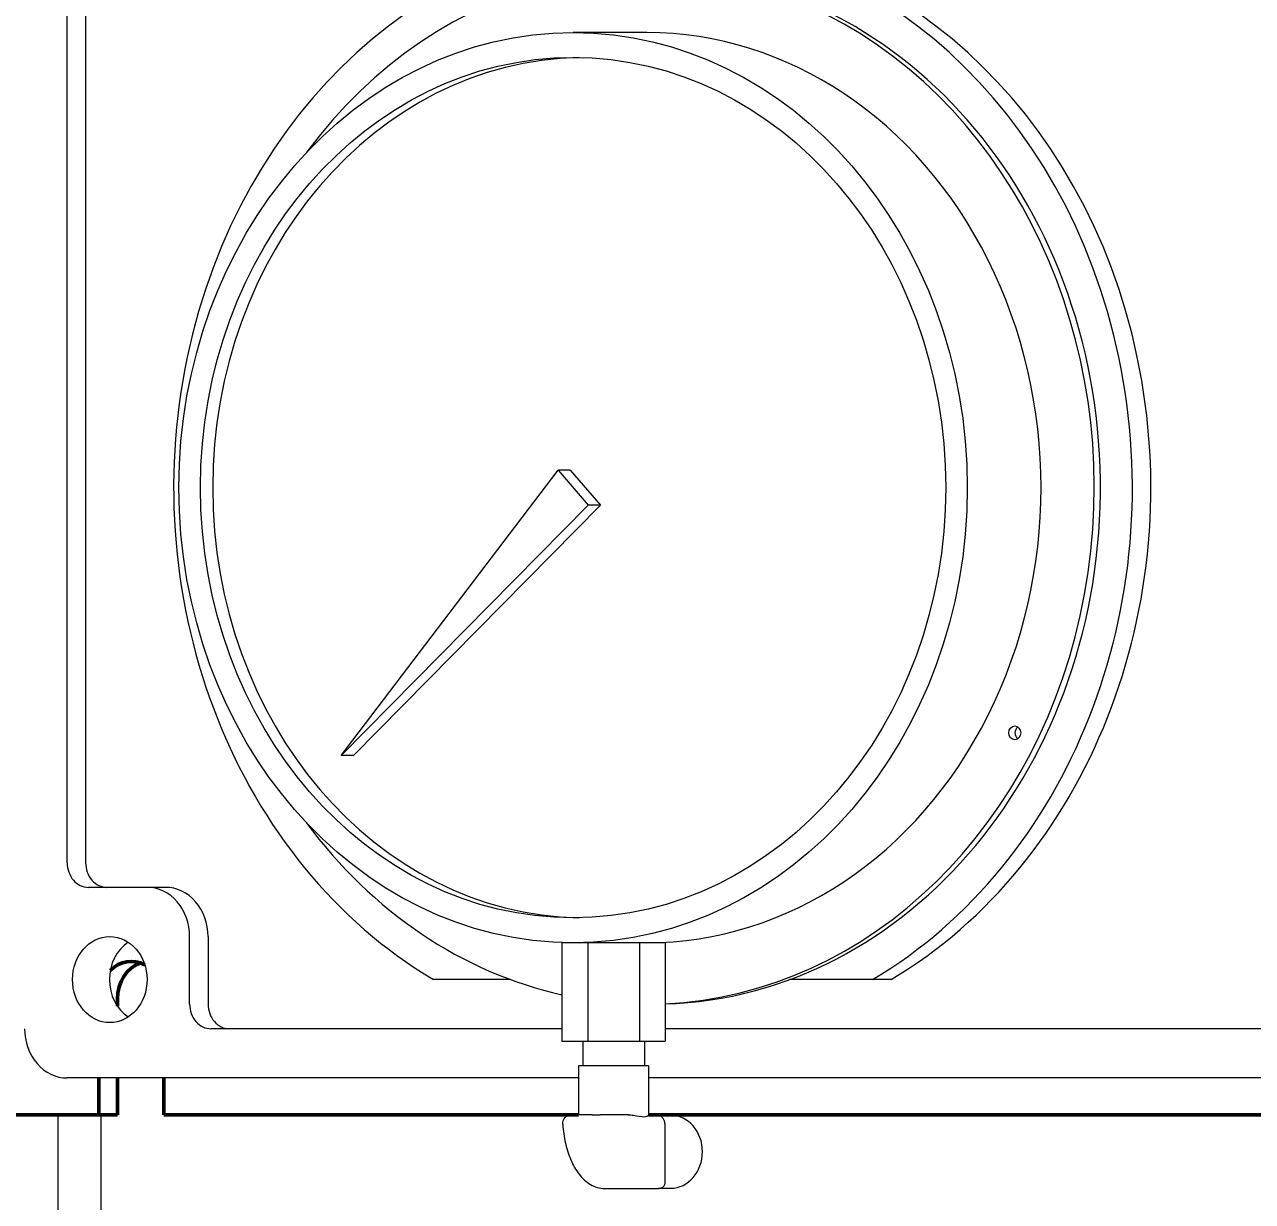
# Model space of a CAD drawing. Header units: inches. Extents: x 17 to 469, y 7 to 301.
# Drawn here: x 341.8 to 348.04, y 99.91 to 105.9 of the extents above; entities that cross this region are included whole.
import ezdxf

# ---------------------------------------------------------------- set-up
doc = ezdxf.new("R2010")
doc.units = ezdxf.units.IN
doc.header["$LTSCALE"] = 14
doc.header["$MEASUREMENT"] = 0
doc.layers.add('Dimension (ANSI)', color=7, linetype='Continuous', lineweight=25)
doc.layers.add('Visible (ANSI)', color=7, linetype='Continuous', lineweight=50)
doc.styles.add('MEMCOR Medium', font='arial.ttf')
doc.dimstyles.new('Default (ANSI)', dxfattribs={"dimscale": 14, "dimtxt": 0.15, "dimasz": 0.098425, "dimexe": 0.125, "dimexo": 0.0625, "dimgap": 0.031496, "dimtad": 0, "dimtih": 1, "dimtoh": 1, "dimdec": 4, "dimrnd": 1e-08, "dimzin": 3, "dimdsep": 46, "dimlunit": 5, "dimtxsty": 'MEMCOR Medium', "dimcen": 0.09, "dimdle": 0.393701, "dimclrd": 256, "dimclre": 256, "dimclrt": 256, "dimadec": 0, "dimazin": 1, "dimtfac": 0.8, "dimtofl": 0, "dimtmove": 0, "dimatfit": 3, "dimfxl": 1, "dimfrac": 1, "dimtolj": 1, "dimtzin": 4, "dimlwd": -1, "dimlwe": -1, "dimarcsym": 0})

# ---------------------------------------------------------------- blocks, each defined once
blk = doc.blocks.new('*D28')
at = {"layer": 'Defpoints', "color": 0, "transparency": 16777216}
for p in [(299.5042, 132.7444), (359.2261, 132.7444), (339.5666, 40.2294)]:
    blk.add_point(p, dxfattribs=at)
at = {"layer": 'Dimension (ANSI)', "transparency": 16777216}
for p, q in [((358.3511, 132.7444), (297.7542, 132.7444)), ((299.5042, 131.3664), (299.5042, 93.6457)), ((299.5042, 41.6073), (299.5042, 79.328)), ((338.6916, 40.2294), (297.7542, 40.2294))]:
    blk.add_line(p, q, dxfattribs=at)
for points in [[(299.2746, 131.3664), (299.7339, 131.3664), (299.5042, 132.7444)], [(299.2746, 41.6073), (299.7339, 41.6073), (299.5042, 40.2294)]]:
    blk.add_solid(points, dxfattribs=at)
at = {"layer": 'Dimension (ANSI)', "transparency": 16777216, "char_height": 2.1, "attachment_point": 5, "style": 'MEMCOR Medium'}
for s, insert in [('\\A1; \\fArial|b0|i0;92{\\H0.8x;\\S1#2;} in', (299.5042, 88.6326)), ('\\A1;[2349.9 mm]{\\P\\fArial|b0|i0;SHIPPING HEIGHT\\P\\fArial|b0|i0;REF.}', (299.5042, 81.4737))]:
    blk.add_mtext(s, dxfattribs=dict(at, insert=insert))

msp = doc.modelspace()

# ---------------------------------------------------------------- linework, layer by layer
at = {"layer": 'Visible (ANSI)', "linetype": 'Continuous', "lineweight": 18}
for p, q in [((342.020179, 101.635618), (342.020179, 107.448118)), ((342.113929, 107.448118), (342.113929, 101.635618)), ((344.965891, 105.854333), (344.590891, 105.854333)), ((343.412019, 102.180588), (344.514345, 103.630221)), ((344.576845, 103.630221), (344.514345, 103.630221)), ((344.514345, 103.630221), (344.667438, 103.453445)), ((344.576845, 103.630221), (344.729938, 103.453445)), ((344.667438, 103.453445), (343.412019, 102.180588)), ((344.729938, 103.453445), (343.474519, 102.180588)), ((344.729938, 103.453445), (344.667438, 103.453445)), ((343.474519, 102.180588), (343.412019, 102.180588)), ((342.426098, 101.510618), (342.128432, 101.510618)), ((342.519848, 101.510618), (342.426098, 101.510618)), ((342.642604, 100.916903), (342.642604, 101.260618)), ((342.736354, 101.260618), (342.736354, 100.916903)), ((344.590891, 101.229333), (344.534349, 101.229333)), ((344.534349, 101.229333), (344.534349, 100.729333)), ((344.665465, 101.229333), (344.590891, 101.229333)), ((344.665465, 101.229333), (344.665465, 100.729333)), ((344.927697, 101.229333), (344.665465, 101.229333)), ((344.927697, 101.229333), (344.927697, 100.729333)), ((345.058812, 101.229333), (344.927697, 101.229333)), ((345.058812, 101.229333), (345.058812, 100.729333)), ((344.272543, 101.041903), (343.881175, 101.041903)), ((346.113107, 101.041903), (345.690489, 101.041903)), ((346.206857, 101.041903), (346.113107, 101.041903)), ((344.534349, 100.791903), (342.750857, 100.791903)), ((350.271707, 100.791903), (345.058812, 100.791903)), ((344.534349, 100.729333), (344.665465, 100.729333)), ((344.6396, 100.729333), (344.6396, 100.604333)), ((344.665465, 100.729333), (344.927697, 100.729333)), ((344.927697, 100.729333), (345.058812, 100.729333)), ((344.953561, 100.729333), (344.953561, 100.604333)), ((344.97408, 100.604333), (344.619082, 100.604333)), ((344.619082, 100.604333), (344.619082, 100.354333)), ((344.97408, 100.604333), (344.97408, 100.353684)), ((344.619082, 100.541868), (342.020148, 100.541868)), ((350.356439, 100.541868), (344.97408, 100.541868)), ((341.97509, 97.729368), (341.97509, 100.354368)), ((342.191597, 100.354368), (342.191597, 97.729368)), ((344.688194, 100.354333), (344.583277, 100.354333)), ((344.83396, 100.354333), (344.729043, 100.354333)), ((344.870545, 100.354333), (344.83396, 100.354333)), ((345.010539, 100.354333), (344.97408, 100.354333)), ((345.025535, 100.352093), (345.087697, 100.352093)), ((345.056789, 100.308083), (345.056789, 100.0094)), ((344.755123, 99.979333), (345.025661, 99.979333)), ((345.038065, 99.981573), (345.087697, 99.981573))]:
    msp.add_line(p, q, dxfattribs=at)
at = {"layer": 'Visible (ANSI)'}
for p, q in [((342.275292, 100.944368), (342.275292, 100.906573)), ((342.181542, 100.354368), (342.181542, 100.541868)), ((342.275292, 100.541868), (342.275292, 100.354368)), ((342.510632, 100.541868), (342.510632, 100.354368)), ((340.896919, 100.354368), (342.181542, 100.354368)), ((342.275292, 100.354368), (342.181542, 100.354368)), ((342.510632, 100.354368), (344.619082, 100.354368)), ((344.97408, 100.354368), (350.356439, 100.354368))]:
    msp.add_line(p, q, dxfattribs=at)
at = {"layer": 'Visible (ANSI)', "linetype": 'Continuous', "lineweight": 18}
for centre, major_axis, start_param, end_param in [((344.965891, 103.541833), (0, 2.625), 3.1824788, 7.14836042), ((344.997141, 103.541833), (0, 2.8125), 3.61752935, 8.94884126), ((345.090891, 103.541833), (0, 2.8125), 3.61752935, 6.28318531), ((344.997141, 103.541833), (0, 2.625), 3.1687243, 6.28318531), ((344.965891, 103.541833), (0, 2.3125), 3.14159265, 6.28318531), ((344.653391, 103.541833), (0, 2.186419), 0.01650463, 3.12508802), ((346.866438, 102.295635), (0, -0.035), 3.68317357, 5.74160439), ((344.965891, 103.541833), (0, -2.625), 5.41801019, 6.09219719), ((342.128432, 101.635618), (0, -0.125), 4.71238898, 6.28318531), ((342.222182, 101.635618), (0, -0.125), 4.71238898, 6.28318531), ((342.426098, 101.260618), (0, 0.25), 4.71238898, 6.28318531), ((342.519848, 101.260618), (0, 0.25), 4.71238898, 6.28318531), ((342.424155, 101.041868), (0, -0.21875), 3.65927979, 5.76549818), ((342.750857, 100.916903), (0, -0.125), 4.71238898, 6.28318531), ((342.844607, 100.916903), (0, -0.125), 4.71238898, 6.28318531), ((342.020148, 100.791868), (0, -0.25), 4.71238898, 6.28318531), ((345.087697, 100.166833), (0, -0.18526), 0, 3.14159265)]:
    msp.add_ellipse(centre, major_axis=major_axis, ratio=0.8660254, start_param=start_param, end_param=end_param, dxfattribs=at)
for centre, major_axis in [((344.590891, 103.541833), (0, 2.3125)), ((344.590891, 103.541833), (0, 2.186419)), ((346.835188, 102.295635), (0, -0.035)), ((342.236655, 101.041868), (0, 0.21875))]:
    msp.add_ellipse(centre, major_axis=major_axis, ratio=0.8660254, dxfattribs=at)
at = {"layer": 'Visible (ANSI)'}
for centre, start_param, end_param in [((342.346087, 100.944368), 5.85423058, 6.99094906), ((342.439837, 100.944368), 0.28887788, 1.57079633)]:
    msp.add_ellipse(centre, major_axis=(0, 0.19), ratio=0.8660254, start_param=start_param, end_param=end_param, dxfattribs=at)
at = {"layer": 'Visible (ANSI)', "linetype": 'Continuous', "lineweight": 18}
for points, knots in [([(344.538074, 100.306085), (344.537813, 100.30977), (344.537906, 100.313715), (344.539343, 100.322148), (344.540716, 100.326685), (344.545341, 100.335498), (344.548547, 100.339736), (344.556225, 100.346472), (344.560464, 100.349057), (344.569516, 100.35274), (344.574412, 100.353799), (344.580518, 100.354281), (344.581909, 100.354333), (344.583277, 100.354333)], [-0.0996467033, -0.0996467033, -0.0996467033, -0.0996467033, -0.0797173627, -0.0797173627, -0.059788022, -0.059788022, -0.0404369291, -0.0404369291, -0.0233806816, -0.0233806816, -0.0053942126, -0.0053942126, 0, 0, 0, 0]), ([(344.688194, 100.354333), (344.694592, 100.354375), (344.701217, 100.354292), (344.707831, 100.354292), (344.714446, 100.354292), (344.7216, 100.354375), (344.729043, 100.354333)], [1.118517942, 1.118517942, 1.118517942, 1.118517942, 1.176718059, 1.176718059, 1.176718059, 1.234918175, 1.234918175, 1.234918175, 1.234918175]), ([(344.870545, 100.354333), (344.879739, 100.354336), (344.888693, 100.353514), (344.918691, 100.3495), (344.93722, 100.345055), (344.9503, 100.345055), (344.963379, 100.345055), (344.971463, 100.3495), (344.973896, 100.352893), (344.974078, 100.353346), (344.974078, 100.353685)], [2.000751798, 2.000751798, 2.000751798, 2.000751798, 2.079672535, 2.079672535, 2.279000165, 2.279000165, 2.279000165, 2.478327794, 2.478327794, 2.514238801, 2.514238801, 2.514238801, 2.514238801]), ([(345.056789, 100.308083), (345.056789, 100.312466), (345.056261, 100.317043), (345.053677, 100.326282), (345.051591, 100.330944), (345.04582, 100.339284), (345.042202, 100.342956), (345.034144, 100.348698), (345.029749, 100.350788), (345.020744, 100.353578), (345.01614, 100.354223), (345.011328, 100.354329), (345.010933, 100.354333), (345.010539, 100.354333)], [-1.04719755, -1.04719755, -1.04719755, -1.04719755, -0.83775804, -0.83775804, -0.62831853, -0.62831853, -0.42703691, -0.42703691, -0.2282757, -0.2282757, -0.01883619, -0.01883619, 0, 0, 0, 0]), ([(344.538074, 100.306085), (344.540377, 100.27357), (344.545017, 100.241587), (344.558865, 100.180677), (344.568058, 100.151755), (344.59102, 100.098622), (344.604762, 100.074383), (344.637592, 100.032109), (344.656772, 100.013938), (344.700785, 99.988051), (344.725586, 99.980136), (344.752385, 99.979353), (344.753754, 99.979333), (344.755123, 99.979333)], [1.71152429, 1.71152429, 1.71152429, 1.71152429, 1.99753796, 1.99753796, 2.28355164, 2.28355164, 2.56956531, 2.56956531, 2.85557898, 2.85557898, 3.12698871, 3.12698871, 3.14159265, 3.14159265, 3.14159265, 3.14159265]), ([(345.056789, 100.0094), (345.056789, 100.006198), (345.05624, 100.002926), (345.054291, 99.996993), (345.052887, 99.994387), (345.049621, 99.989674), (345.047761, 99.98784), (345.0437, 99.984409), (345.041763, 99.98334), (345.037419, 99.981162), (345.035785, 99.980739), (345.032208, 99.979779), (345.031172, 99.979689), (345.029478, 99.979481), (345.028939, 99.979443), (345.027958, 99.979379), (345.027579, 99.979365), (345.026872, 99.979343), (345.02657, 99.979339), (345.026068, 99.979334), (345.025861, 99.979333), (345.025661, 99.979333)], [0.0430406362, 0.0430406362, 0.0430406362, 0.0430406362, 0.0434898537, 0.0434898537, 0.0439623928, 0.0439623928, 0.0445596211, 0.0445596211, 0.0454601413, 0.0454601413, 0.0470974462, 0.0470974462, 0.0501170551, 0.0501170551, 0.0531762755, 0.0531762755, 0.0568948483, 0.0568948483, 0.0612500798, 0.0612500798, 0.0648167937, 0.0648167937, 0.0648167937, 0.0648167937])]:
    msp.add_open_spline(points, degree=3, knots=knots, dxfattribs=at)

# ---------------------------------------------------------------- dimensions: what is measured, and where the dimension line sits
at = {"layer": 'Dimension (ANSI)'}
dim = msp.add_linear_dim(base=(299.504219, 132.744368), p1=(339.566564, 40.229368), p2=(359.226131, 132.744368), angle=90, text=' \\fArial|b0|i0;<> in\\X[2349.9 mm]{\\P\\fArial|b0|i0;SHIPPING HEIGHT\\P\\fArial|b0|i0;REF.}', dimstyle='Default (ANSI)', override={"dimgap": 0.031496, "dimdec": 4, "dimpost": '', "dimtol": 0, "dimlim": 0, "dimtp": 0, "dimtm": 0, "dimtdec": 2, "dimatfit": 1}, dxfattribs=at)
dim.commit()
dim.dimension.update_dxf_attribs({"geometry": '*D28', "text_midpoint": (299.504219, 86.486868), "dimtype": 160})

doc.saveas('drawing.dxf')
